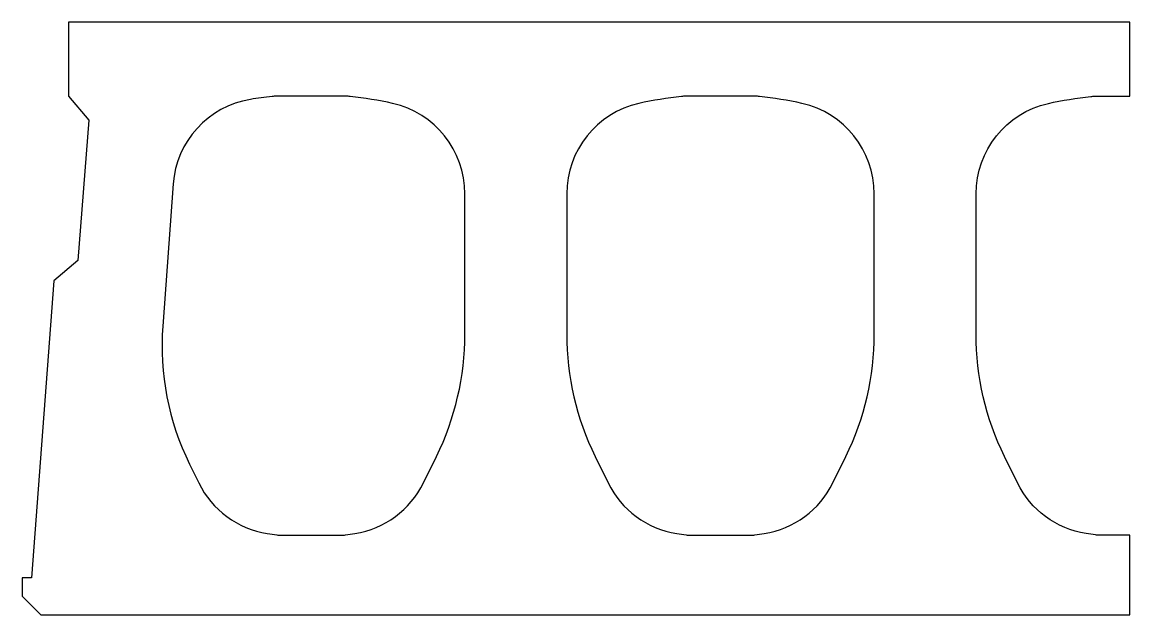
# Model space of a CAD drawing. Header units: millimetres. Extents: x 0 to 598, y 0 to 320.
import ezdxf

# ---------------------------------------------------------------- set-up
doc = ezdxf.new("R2010")
doc.units = ezdxf.units.MM
doc.layers.add('reinforced concrete', color=7, linetype='Continuous')

msp = doc.modelspace()

# ---------------------------------------------------------------- linework, layer by layer
at = {"layer": 'reinforced concrete'}
msp.add_lwpolyline([(598, 280), (598, 320), (25, 320), (25, 280), (36.02, 267.1), (30.08, 191.33), (17.18, 180.31), (5, 20), (0, 20), (0, 10), (10, 0), (598, 0), (598, 43), (581.91, 43, -0.031039), (579.43, 43.15, -0.00853), (574.36, 43.87, -0.243738), (537.36, 71.22), (530.34, 85.51, -0.114562), (515, 151.6), (515, 227.32, -0.350641), (554, 276.1, -0.029097), (576.95, 279.89, -0.026371), (579.05, 280), (598, 280)], format="xyb", dxfattribs=at)
for points in [[(200, 276.1, 0.029097), (177.05, 279.89, 0.026371), (174.95, 280), (156, 280), (137.05, 280, 0.026371), (134.95, 279.89, 0.014835), (123.19, 278.29, 0.346104), (81.53, 232.62), (75.9, 155.92, 0.133144), (90.35, 81.43), (95.36, 71.22, 0.243738), (132.36, 43.87, 0.00853), (137.43, 43.15, 0.031039), (139.91, 43), (172.09, 43, 0.031039), (174.57, 43.15, 0.00853), (179.64, 43.87, 0.243738), (216.64, 71.22), (223.66, 85.51, 0.114562), (239, 151.6), (239, 227.32, 0.350641)], [(353.36, 43.87, 0.00853), (358.43, 43.15, 0.031039), (360.91, 43), (393.09, 43, 0.031039), (395.57, 43.15, 0.00853), (400.64, 43.87, 0.243738), (437.64, 71.22), (444.66, 85.51, 0.114562), (460, 151.6), (460, 227.32, 0.350641), (421, 276.1, 0.029097), (398.05, 279.89, 0.026371), (395.95, 280), (358.05, 280, 0.026371), (355.95, 279.89, 0.029097), (333, 276.1, 0.350641), (294, 227.32), (294, 151.6, 0.114562), (309.34, 85.51), (316.36, 71.22, 0.243738)]]:
    msp.add_lwpolyline(points, format="xyb", close=True, dxfattribs=at)

doc.saveas('drawing.dxf')
